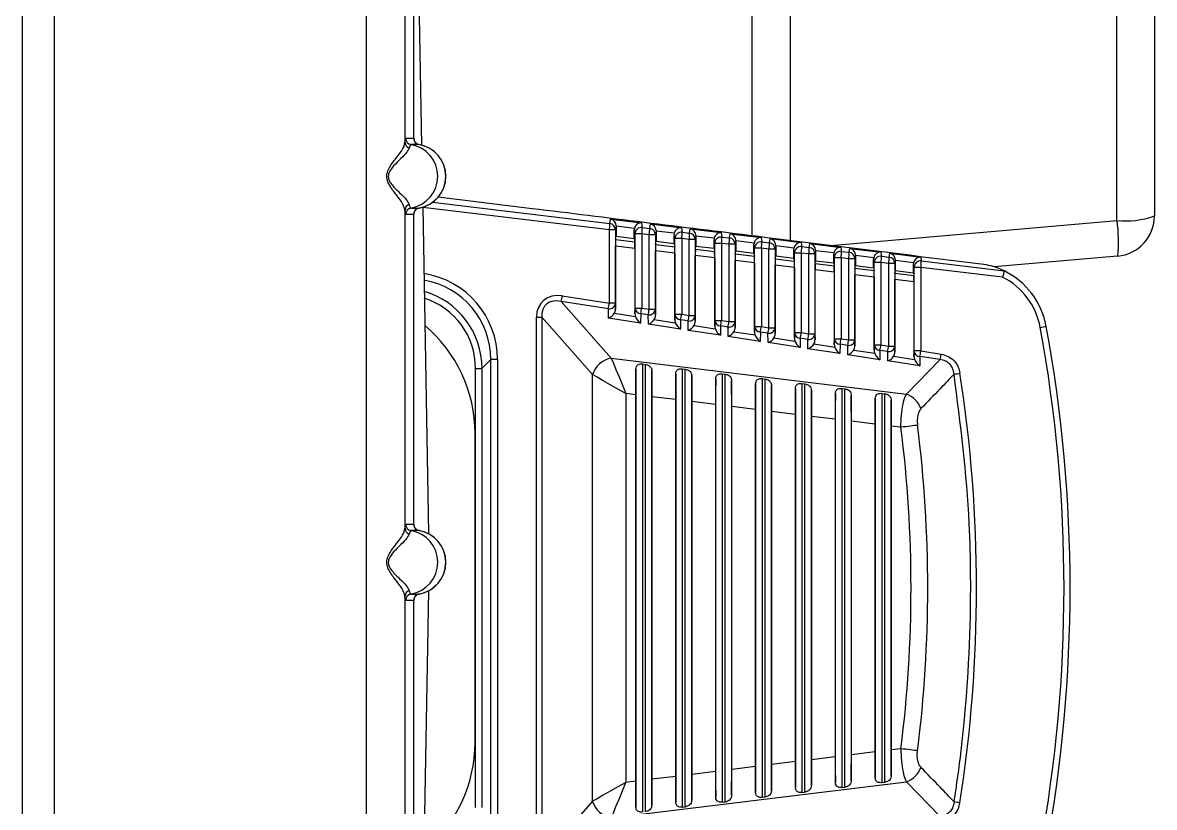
# Model space of a CAD drawing. Extents: x 7 to 135, y 1 to 99.
# Drawn here: x 60.653 to 62.412, y 44.949 to 46.169 of the extents above; entities that cross this region are included whole.
import ezdxf

# ---------------------------------------------------------------- set-up
doc = ezdxf.new("R2010")
doc.units = 0
doc.header["$MEASUREMENT"] = 0
doc.layers.add('OBJECT', color=7, linetype='CONTINUOUS')

msp = doc.modelspace()

# ---------------------------------------------------------------- linework, layer by layer
at = {"layer": 'OBJECT'}
for p, q in [((60.6532, 43.6594), (60.6532, 47.0004)), ((62.4124, 46.9568), (62.4124, 45.8682)), ((61.8462, 46.9498), (61.8462, 45.8301)), ((62.3542, 45.8611), (62.3542, 46.9498)), ((61.7874, 45.8374), (61.7874, 46.7699)), ((61.2659, 46.4011), (61.2733, 45.9784)), ((60.6532, 44.2796), (60.6532, 46.3802)), ((60.7022, 46.3802), (60.7022, 44.2796)), ((61.1876, 44.2796), (61.1876, 46.3802)), ((61.2475, 46.3802), (61.2475, 45.9824)), ((61.2613, 45.989), (61.2613, 46.3802)), ((61.2485, 45.9891), (61.261, 45.9891)), ((61.261, 45.9891), (61.2613, 45.989)), ((61.2693, 45.9792), (61.2568, 45.9792)), ((61.2696, 45.9792), (61.2693, 45.9792)), ((61.445, 45.8796), (61.2992, 45.8975)), ((61.2568, 45.8806), (61.2693, 45.8806)), ((61.2693, 45.8806), (61.2696, 45.8806)), ((61.275, 45.8819), (61.2838, 45.3745)), ((61.5652, 45.8465), (61.275, 45.8814)), ((61.2905, 45.8895), (61.5658, 45.8565)), ((61.2475, 45.8774), (61.2475, 45.3824)), ((61.2485, 45.8708), (61.2475, 45.8774)), ((61.261, 45.8708), (61.2485, 45.8708)), ((61.2613, 45.8708), (61.261, 45.8708)), ((61.2613, 45.389), (61.2613, 45.8708)), ((61.5658, 45.8565), (61.567, 45.8635)), ((61.567, 45.8635), (61.6151, 45.8576)), ((61.5652, 45.7327), (61.5652, 45.8465)), ((61.5746, 45.8465), (61.5652, 45.8465)), ((61.5757, 45.8531), (61.5746, 45.8465)), ((61.5746, 45.8465), (61.5746, 45.7327)), ((61.5757, 45.8524), (61.5757, 45.8367)), ((61.6041, 45.8489), (61.5757, 45.8524)), ((61.6051, 45.8405), (61.604, 45.8471)), ((61.604, 45.8333), (61.604, 45.8471)), ((61.6151, 45.8576), (61.6163, 45.8504)), ((61.6163, 45.8504), (61.6279, 45.849)), ((61.6279, 45.849), (61.629, 45.8559)), ((61.629, 45.8559), (61.6771, 45.85)), ((61.6377, 45.8455), (61.6367, 45.8391)), ((61.6377, 45.8447), (61.6377, 45.8291)), ((61.6661, 45.8413), (61.6377, 45.8447)), ((61.6771, 45.85), (61.6782, 45.843)), ((61.6899, 45.8416), (61.691, 45.8483)), ((61.691, 45.8483), (61.7391, 45.8424)), ((61.9096, 45.8222), (62.3542, 45.8611)), ((61.5748, 45.8315), (61.5757, 45.8367)), ((61.5748, 45.8315), (61.6048, 45.8279)), ((61.5757, 45.8367), (61.604, 45.8333)), ((61.604, 45.8333), (61.6048, 45.8279)), ((61.6156, 45.8405), (61.6051, 45.8405)), ((61.6051, 45.725), (61.6051, 45.8405)), ((61.6156, 45.8405), (61.6156, 45.725)), ((61.6272, 45.8391), (61.6156, 45.8405)), ((61.6272, 45.7232), (61.6272, 45.8391)), ((61.6367, 45.8391), (61.6272, 45.8391)), ((61.6367, 45.8391), (61.6367, 45.7232)), ((61.6369, 45.8241), (61.6377, 45.8291)), ((61.6377, 45.8291), (61.666, 45.8257)), ((61.667, 45.8331), (61.666, 45.8395)), ((61.666, 45.8257), (61.666, 45.8395)), ((61.667, 45.7155), (61.667, 45.8331)), ((61.6776, 45.8331), (61.667, 45.8331)), ((61.6776, 45.8331), (61.6776, 45.7155)), ((61.6892, 45.8317), (61.6776, 45.8331)), ((61.6782, 45.843), (61.6899, 45.8416)), ((61.6892, 45.7137), (61.6892, 45.8317)), ((61.6987, 45.8317), (61.6892, 45.8317)), ((61.6997, 45.8378), (61.6987, 45.8317)), ((61.6987, 45.8317), (61.6987, 45.7137)), ((61.6997, 45.8371), (61.6997, 45.8215)), ((61.7281, 45.8336), (61.6997, 45.8371)), ((61.729, 45.8256), (61.728, 45.8319)), ((61.728, 45.818), (61.728, 45.8319)), ((61.7391, 45.8424), (61.7402, 45.8355)), ((61.7402, 45.8355), (61.7519, 45.8341)), ((61.7519, 45.8341), (61.753, 45.8407)), ((61.753, 45.8407), (61.8011, 45.8347)), ((61.7617, 45.8302), (61.7607, 45.8242)), ((61.7617, 45.8295), (61.7617, 45.8139)), ((61.7901, 45.826), (61.7617, 45.8295)), ((61.8011, 45.8347), (61.8022, 45.8281)), ((61.8022, 45.8281), (61.814, 45.8267)), ((61.814, 45.8267), (61.815, 45.833)), ((61.815, 45.833), (61.8631, 45.8271)), ((61.8631, 45.8271), (61.8642, 45.8207)), ((61.5748, 45.7236), (61.5748, 45.8215)), ((61.6049, 45.8179), (61.5748, 45.8215)), ((61.6049, 45.8179), (61.6049, 45.7165)), ((61.6368, 45.7141), (61.6368, 45.8141)), ((61.6669, 45.8105), (61.6368, 45.8141)), ((61.6369, 45.8241), (61.6668, 45.8205)), ((61.666, 45.8257), (61.6668, 45.8205)), ((61.6669, 45.8105), (61.6669, 45.707)), ((61.6989, 45.8166), (61.6997, 45.8215)), ((61.6989, 45.8166), (61.7288, 45.813)), ((61.6997, 45.8215), (61.728, 45.818)), ((61.728, 45.818), (61.7288, 45.813)), ((61.729, 45.706), (61.729, 45.8256)), ((61.7395, 45.8256), (61.729, 45.8256)), ((61.7395, 45.8256), (61.7395, 45.706)), ((61.7512, 45.8242), (61.7395, 45.8256)), ((61.7512, 45.7042), (61.7512, 45.8242)), ((61.7607, 45.8242), (61.7512, 45.8242)), ((61.7607, 45.8242), (61.7607, 45.7042)), ((61.7609, 45.8092), (61.7617, 45.8139)), ((61.7617, 45.8139), (61.79, 45.8104)), ((61.791, 45.8182), (61.79, 45.8243)), ((61.79, 45.8104), (61.79, 45.8243)), ((61.79, 45.8104), (61.7908, 45.8056)), ((61.791, 45.6965), (61.791, 45.8182)), ((61.8015, 45.8182), (61.791, 45.8182)), ((61.8015, 45.8182), (61.8015, 45.6965)), ((61.8133, 45.8168), (61.8015, 45.8182)), ((61.8133, 45.6946), (61.8133, 45.8168)), ((61.8227, 45.8168), (61.8133, 45.8168)), ((61.8237, 45.8226), (61.8227, 45.8168)), ((61.8227, 45.8168), (61.8227, 45.6946)), ((61.8237, 45.8219), (61.8237, 45.8063)), ((61.8521, 45.8184), (61.8237, 45.8219)), ((61.8529, 45.8107), (61.852, 45.8167)), ((61.852, 45.8028), (61.852, 45.8167)), ((61.8529, 45.6869), (61.8529, 45.8107)), ((61.8635, 45.8107), (61.8529, 45.8107)), ((61.8635, 45.8107), (61.8635, 45.6869)), ((61.8753, 45.8093), (61.8635, 45.8107)), ((61.8642, 45.8207), (61.876, 45.8192)), ((61.876, 45.8192), (61.877, 45.8254)), ((61.877, 45.8254), (61.9251, 45.8195)), ((61.8857, 45.815), (61.8848, 45.8093)), ((61.8857, 45.8143), (61.8857, 45.7987)), ((61.9141, 45.8108), (61.8857, 45.8143)), ((61.9251, 45.8195), (61.9261, 45.8132)), ((61.9261, 45.8132), (61.938, 45.8118)), ((61.938, 45.8118), (61.939, 45.8178)), ((61.939, 45.8178), (61.9871, 45.8119)), ((61.9871, 45.8119), (61.9881, 45.8058)), ((62, 45.8044), (62.001, 45.8102)), ((62.001, 45.8102), (62.0491, 45.8043)), ((61.6988, 45.7046), (61.6988, 45.8066)), ((61.7289, 45.803), (61.6988, 45.8066)), ((61.7289, 45.803), (61.7289, 45.6975)), ((61.7609, 45.8092), (61.7908, 45.8056)), ((61.7609, 45.695), (61.7609, 45.7992)), ((61.7908, 45.7956), (61.7609, 45.7992)), ((61.7908, 45.7956), (61.7908, 45.688)), ((61.823, 45.8017), (61.8237, 45.8063)), ((61.823, 45.8017), (61.8527, 45.7982)), ((61.8237, 45.8063), (61.852, 45.8028)), ((61.852, 45.8028), (61.8527, 45.7982)), ((61.8753, 45.6851), (61.8753, 45.8093)), ((61.8848, 45.8093), (61.8753, 45.8093)), ((61.8848, 45.8093), (61.8848, 45.6851)), ((61.885, 45.7943), (61.8857, 45.7987)), ((61.885, 45.7943), (61.9147, 45.7907)), ((61.8857, 45.7987), (61.914, 45.7952)), ((61.9149, 45.8033), (61.914, 45.8091)), ((61.914, 45.7952), (61.914, 45.8091)), ((61.914, 45.7952), (61.9147, 45.7907)), ((61.9254, 45.8033), (61.9149, 45.8033)), ((61.9149, 45.6774), (61.9149, 45.8033)), ((61.9254, 45.8033), (61.9254, 45.6774)), ((61.9373, 45.8019), (61.9254, 45.8033)), ((61.9373, 45.6756), (61.9373, 45.8019)), ((61.9468, 45.8019), (61.9373, 45.8019)), ((61.9477, 45.8074), (61.9468, 45.8019)), ((61.9468, 45.8019), (61.9468, 45.6756)), ((61.9477, 45.8067), (61.9477, 45.7911)), ((61.9761, 45.8032), (61.9477, 45.8067)), ((61.9769, 45.7959), (61.976, 45.8015)), ((61.976, 45.7876), (61.976, 45.8015)), ((61.9769, 45.6679), (61.9769, 45.7959)), ((61.9874, 45.7959), (61.9769, 45.7959)), ((61.9874, 45.7959), (61.9874, 45.6679)), ((61.9994, 45.7944), (61.9874, 45.7959)), ((61.9881, 45.8058), (62, 45.8044)), ((61.9994, 45.6661), (61.9994, 45.7944)), ((62.0088, 45.7944), (61.9994, 45.7944)), ((62.0097, 45.7998), (62.0088, 45.7944)), ((62.0088, 45.7944), (62.0088, 45.6661)), ((62.0097, 45.7991), (62.0097, 45.7834)), ((62.0381, 45.7956), (62.0097, 45.7991)), ((62.0389, 45.7884), (62.038, 45.7939)), ((62.038, 45.78), (62.038, 45.7939)), ((62.0491, 45.8043), (62.0501, 45.7984)), ((62.0501, 45.7984), (62.1788, 45.7829)), ((62.3553, 45.8059), (62.1633, 45.7891)), ((61.8229, 45.6855), (61.8229, 45.7918)), ((61.8528, 45.7882), (61.8229, 45.7918)), ((61.8528, 45.7882), (61.8528, 45.6785)), ((61.8849, 45.676), (61.8849, 45.7843)), ((61.9148, 45.7807), (61.8849, 45.7843)), ((61.9148, 45.7807), (61.9148, 45.669)), ((61.9469, 45.6665), (61.9469, 45.7769)), ((61.9768, 45.7733), (61.9469, 45.7769)), ((61.947, 45.7869), (61.9477, 45.7911)), ((61.947, 45.7869), (61.9767, 45.7833)), ((61.9477, 45.7911), (61.976, 45.7876)), ((61.976, 45.7876), (61.9767, 45.7833)), ((62.009, 45.7794), (62.0097, 45.7834)), ((62.009, 45.7794), (62.0386, 45.7759)), ((62.0097, 45.7834), (62.038, 45.78)), ((62.038, 45.78), (62.0386, 45.7759)), ((62.0494, 45.7884), (62.0389, 45.7884)), ((62.0389, 45.6584), (62.0389, 45.7884)), ((62.0494, 45.7884), (62.0494, 45.6584)), ((62.1764, 45.7732), (62.0494, 45.7884)), ((62.1788, 45.7829), (62.1787, 45.7829)), ((61.9768, 45.7733), (61.9768, 45.6595)), ((62.009, 45.657), (62.009, 45.7694)), ((62.0387, 45.7659), (62.009, 45.7694)), ((62.0387, 45.7659), (62.0387, 45.6499)), ((61.4919, 45.744), (61.5652, 45.7327)), ((61.5636, 45.7241), (61.4904, 45.7354)), ((61.4904, 45.7354), (61.5682, 45.6474)), ((61.5638, 45.7095), (61.5636, 45.7241)), ((61.5746, 45.7327), (61.5652, 45.7327)), ((61.5746, 45.7327), (61.5748, 45.7236)), ((61.6049, 45.7165), (61.6051, 45.725)), ((61.6051, 45.725), (61.6156, 45.725)), ((61.6156, 45.725), (61.6272, 45.7232)), ((61.6272, 45.7232), (61.6367, 45.7232)), ((61.6367, 45.7232), (61.6368, 45.7141)), ((61.4519, 44.869), (61.4519, 45.711)), ((61.4519, 45.711), (61.46, 45.711)), ((61.46, 45.711), (61.46, 44.869)), ((61.539, 45.6216), (61.46, 45.711)), ((61.6138, 45.7019), (61.5638, 45.7095)), ((61.5729, 45.717), (61.6057, 45.7119)), ((61.614, 45.7164), (61.6138, 45.7019)), ((61.6256, 45.7146), (61.614, 45.7164)), ((61.6258, 45.7), (61.6256, 45.7146)), ((61.6349, 45.7075), (61.6677, 45.7024)), ((61.6669, 45.707), (61.667, 45.7155)), ((61.667, 45.7155), (61.6776, 45.7155)), ((61.676, 45.7069), (61.6758, 45.6924)), ((61.6876, 45.7051), (61.676, 45.7069)), ((61.6776, 45.7155), (61.6892, 45.7137)), ((61.6879, 45.6905), (61.6876, 45.7051)), ((61.6892, 45.7137), (61.6987, 45.7137)), ((61.6987, 45.7137), (61.6988, 45.7046)), ((61.7289, 45.6975), (61.729, 45.706)), ((61.729, 45.706), (61.7395, 45.706)), ((61.7395, 45.706), (61.7512, 45.7042)), ((61.7512, 45.7042), (61.7607, 45.7042)), ((61.7607, 45.7042), (61.7609, 45.695)), ((61.6758, 45.6924), (61.6258, 45.7)), ((61.7377, 45.6828), (61.6879, 45.6905)), ((61.697, 45.6979), (61.7297, 45.6929)), ((61.7379, 45.6974), (61.7377, 45.6828)), ((61.7497, 45.6956), (61.7379, 45.6974)), ((61.7499, 45.681), (61.7497, 45.6956)), ((61.759, 45.6884), (61.7917, 45.6834)), ((61.7908, 45.688), (61.791, 45.6965)), ((61.791, 45.6965), (61.8015, 45.6965)), ((61.7999, 45.6879), (61.7997, 45.6733)), ((61.8117, 45.686), (61.7999, 45.6879)), ((61.8015, 45.6965), (61.8133, 45.6946)), ((61.8133, 45.6946), (61.8227, 45.6946)), ((61.8227, 45.6946), (61.8229, 45.6855)), ((61.8528, 45.6785), (61.8529, 45.6869)), ((61.8529, 45.6869), (61.8635, 45.6869)), ((61.8635, 45.6869), (61.8753, 45.6851)), ((61.7997, 45.6733), (61.7499, 45.681)), ((61.8119, 45.6715), (61.8117, 45.686)), ((61.8617, 45.6638), (61.8119, 45.6715)), ((61.821, 45.6789), (61.8536, 45.6739)), ((61.8619, 45.6783), (61.8617, 45.6638)), ((61.8737, 45.6765), (61.8619, 45.6783)), ((61.8739, 45.6619), (61.8737, 45.6765)), ((61.8753, 45.6851), (61.8848, 45.6851)), ((61.8831, 45.6694), (61.9156, 45.6644)), ((61.8848, 45.6851), (61.8849, 45.676)), ((61.9148, 45.669), (61.9149, 45.6774)), ((61.9149, 45.6774), (61.9254, 45.6774)), ((61.9239, 45.6688), (61.9236, 45.6543)), ((61.9357, 45.667), (61.9239, 45.6688)), ((61.9254, 45.6774), (61.9373, 45.6756)), ((61.9373, 45.6756), (61.9468, 45.6756)), ((61.9468, 45.6756), (61.9469, 45.6665)), ((61.9236, 45.6543), (61.8739, 45.6619)), ((61.936, 45.6524), (61.9357, 45.667)), ((61.9856, 45.6448), (61.936, 45.6524)), ((61.9451, 45.6598), (61.9776, 45.6549)), ((61.9768, 45.6595), (61.9769, 45.6679)), ((61.9769, 45.6679), (61.9874, 45.6679)), ((61.9858, 45.6593), (61.9856, 45.6448)), ((61.9978, 45.6575), (61.9858, 45.6593)), ((61.9874, 45.6679), (61.9994, 45.6661)), ((61.998, 45.6429), (61.9978, 45.6575)), ((61.9994, 45.6661), (62.0088, 45.6661)), ((62.0088, 45.6661), (62.009, 45.657)), ((62.0387, 45.6499), (62.0389, 45.6584)), ((62.0494, 45.6584), (62.0389, 45.6584)), ((62.0494, 45.6584), (62.081, 45.6535)), ((61.3809, 45.645), (61.3672, 45.6313)), ((61.3914, 45.645), (61.3809, 45.645)), ((61.3809, 44.935), (61.3809, 45.645)), ((61.3914, 45.645), (61.3914, 44.935)), ((61.5682, 45.6474), (62.0269, 45.5911)), ((61.6165, 45.6382), (61.6212, 45.6376)), ((61.6165, 45.6382), (61.6165, 44.9418)), ((61.6212, 44.9424), (61.6212, 45.6376)), ((62.0476, 45.6353), (61.998, 45.6429)), ((62.0071, 45.6503), (62.0395, 45.6453)), ((62.0269, 45.5911), (62.0794, 45.645)), ((62.0478, 45.6498), (62.0476, 45.6353)), ((62.0794, 45.645), (62.0478, 45.6498)), ((61.3572, 45.6313), (61.3672, 45.6313)), ((61.3572, 44.9487), (61.3572, 45.6313)), ((61.3672, 45.6313), (61.3672, 44.9487)), ((61.539, 44.9584), (61.539, 45.6216)), ((61.6065, 44.9496), (61.6065, 45.6304)), ((61.6312, 45.6274), (61.6312, 44.9526)), ((61.6685, 44.9572), (61.6685, 45.6228)), ((61.6785, 45.6306), (61.6832, 45.63)), ((61.6785, 45.6306), (61.6785, 44.9494)), ((61.6832, 44.95), (61.6832, 45.63)), ((61.6932, 45.6198), (61.6932, 44.9602)), ((61.7405, 45.623), (61.7452, 45.6224)), ((61.7405, 45.623), (61.7405, 44.957)), ((61.7452, 44.9576), (61.7452, 45.6224)), ((61.7305, 44.9648), (61.7305, 45.6152)), ((61.7552, 45.6122), (61.7552, 44.9678)), ((61.7925, 44.9724), (61.7925, 45.6076)), ((61.8025, 45.6154), (61.8072, 45.6148)), ((61.8025, 45.6154), (61.8025, 44.9646)), ((61.8072, 44.9652), (61.8072, 45.6148)), ((61.8172, 45.6046), (61.8172, 44.9754)), ((61.8545, 44.98), (61.8545, 45.6)), ((61.8645, 45.6078), (61.8692, 45.6072)), ((61.8645, 45.6078), (61.8645, 44.9722)), ((61.8692, 44.9728), (61.8692, 45.6072)), ((61.9265, 45.6002), (61.9312, 45.5996)), ((61.9265, 45.6002), (61.9265, 44.9798)), ((61.9312, 44.9804), (61.9312, 45.5996)), ((61.6064, 45.5904), (61.591, 45.5923)), ((61.591, 45.5923), (61.591, 44.9877)), ((61.6064, 45.5904), (61.6064, 44.9896)), ((61.6684, 45.5828), (61.6314, 45.5873)), ((61.6314, 44.9927), (61.6314, 45.5873)), ((61.6684, 45.5828), (61.6684, 44.9972)), ((61.8792, 45.5969), (61.8792, 44.983)), ((61.9165, 44.9876), (61.9165, 45.5924)), ((61.9412, 45.5893), (61.9412, 44.9907)), ((61.9785, 44.9952), (61.9785, 45.5848)), ((61.9885, 45.5925), (61.9932, 45.592)), ((61.9885, 45.5925), (61.9885, 44.9874)), ((61.9932, 44.988), (61.9932, 45.592)), ((62.0032, 45.5817), (62.0032, 44.9983)), ((61.7304, 45.5751), (61.6934, 45.5797)), ((61.6934, 45.0003), (61.6934, 45.5797)), ((61.7304, 45.5751), (61.7304, 45.0049)), ((61.7924, 45.5675), (61.7554, 45.5721)), ((61.7554, 45.0079), (61.7554, 45.5721)), ((61.7924, 45.5675), (61.7924, 45.0125)), ((61.8544, 45.5599), (61.8174, 45.5645)), ((61.8174, 45.0155), (61.8174, 45.5645)), ((61.8544, 45.5599), (61.8544, 45.0201)), ((61.9164, 45.5523), (61.8794, 45.5568)), ((61.8794, 45.0231), (61.8794, 45.5568)), ((61.9164, 45.5523), (61.9164, 45.0277)), ((61.9784, 45.5447), (61.9414, 45.5492)), ((61.9414, 45.0308), (61.9414, 45.5492)), ((61.3564, 45.05), (61.3564, 45.53)), ((61.9784, 45.5447), (61.9784, 45.0353)), ((62.0184, 45.5398), (62.0034, 45.5416)), ((62.0034, 45.0384), (62.0034, 45.5416)), ((61.2485, 45.3891), (61.261, 45.3891)), ((61.261, 45.3891), (61.2613, 45.389)), ((61.2693, 45.3792), (61.2568, 45.3792)), ((61.2696, 45.3792), (61.2693, 45.3792)), ((61.2757, 44.7777), (61.2845, 45.2857)), ((61.2475, 45.2774), (61.2475, 44.7824)), ((61.2485, 45.2708), (61.2475, 45.2774)), ((61.261, 45.2708), (61.2485, 45.2708)), ((61.2568, 45.2806), (61.2693, 45.2806)), ((61.2613, 45.2708), (61.261, 45.2708)), ((61.2613, 44.789), (61.2613, 45.2708)), ((61.2693, 45.2806), (61.2696, 45.2806)), ((62.0184, 45.0402), (62.0034, 45.0384)), ((61.8544, 45.0201), (61.8174, 45.0155)), ((61.9164, 45.0277), (61.8794, 45.0231)), ((61.9784, 45.0353), (61.9414, 45.0308)), ((61.7304, 45.0049), (61.6934, 45.0003)), ((61.7924, 45.0125), (61.7554, 45.0079)), ((61.5682, 44.9326), (62.0269, 44.9889)), ((61.6064, 44.9896), (61.591, 44.9877)), ((61.6684, 44.9972), (61.6314, 44.9927)), ((61.9885, 44.9874), (61.9932, 44.988)), ((62.0269, 44.9889), (62.0794, 44.935)), ((61.8025, 44.9646), (61.8072, 44.9652)), ((61.8645, 44.9722), (61.8692, 44.9728)), ((61.9265, 44.9798), (61.9312, 44.9804)), ((61.539, 44.9584), (61.46, 44.869)), ((61.6785, 44.9494), (61.6832, 44.95)), ((61.7405, 44.957), (61.7452, 44.9576))]:
    msp.add_line(p, q, dxfattribs=at)
at = {"layer": 'OBJECT', "flags": 128}
for points in [[(61.5682, 45.6474), (61.5714, 45.6396), (61.5755, 45.6297), (61.5803, 45.6182), (61.5855, 45.6055), (61.591, 45.5923)], [(61.591, 45.5923), (61.5785, 45.5993), (61.5666, 45.606), (61.5557, 45.6122), (61.5464, 45.6175), (61.539, 45.6216)], [(62.0442, 45.543), (62.042, 45.5427), (62.0394, 45.5424), (62.0365, 45.5421), (62.0333, 45.5416), (62.0298, 45.5412), (62.0261, 45.5407), (62.0223, 45.5403), (62.0184, 45.5398)], [(62.0442, 45.037), (62.042, 45.0373), (62.0394, 45.0376), (62.0365, 45.0379), (62.0333, 45.0383), (62.0298, 45.0388), (62.0261, 45.0393), (62.0223, 45.0397), (62.0184, 45.0402)], [(61.591, 44.9877), (61.5785, 44.9807), (61.5666, 44.974), (61.5557, 44.9678), (61.5464, 44.9625), (61.539, 44.9584)], [(61.5682, 44.9326), (61.5714, 44.9404), (61.5755, 44.9503), (61.5803, 44.9618), (61.5855, 44.9745), (61.591, 44.9877)]]:
    msp.add_lwpolyline(points, dxfattribs=at)
at = {"layer": 'OBJECT'}
for centre, radius, start, end in [((61.2585, 45.9891), 0.01, 179.9948, 260.4052), ((61.271, 45.9891), 0.01, 179.9954, 260.4006), ((61.2571, 45.9826), 0.00955, 181.2557, 249.7855), ((61.2485, 45.9299), 0.05, 279.6019, 80.3981), ((61.261, 45.9299), 0.05, 279.6011, 80.3989), ((61.2611, 45.9299), 0.05, 279.7317, 80.2565), ((61.2571, 45.8772), 0.00955, 110.2155, 178.7433), ((61.2585, 45.8708), 0.01, 99.5961, 180.0048), ((61.271, 45.8708), 0.01, 99.6007, 180.0042), ((62.3679, 45.9918), 0.1313, 264.0378, 289.8055), ((62.3499, 45.8682), 0.0625, 275, 0), ((61.5122, 45.8552), 0.0537, 350.7111, 1.3257), ((61.5646, 45.8465), 0.01, 0.0605, 83.0236), ((61.6151, 45.8405), 0.01, 83.0135, 179.9177), ((61.5626, 45.8492), 0.0537, 350.7111, 1.3257), ((61.5742, 45.8478), 0.0537, 350.7129, 1.3307), ((61.6267, 45.8391), 0.01, 0.0622, 83.0257), ((62.1342, 45.8292), 0.2224, 353.9958, 8.2604), ((61.677, 45.833), 0.01, 83.0104, 179.9238), ((61.6246, 45.8417), 0.0537, 350.7126, 1.3309), ((61.6362, 45.8403), 0.0537, 350.7125, 1.3309), ((61.6887, 45.8316), 0.01, 0.0631, 83.0257), ((61.739, 45.8256), 0.01, 83.0094, 179.9218), ((61.6864, 45.8343), 0.0538, 350.7201, 1.3166), ((61.6982, 45.8329), 0.0537, 350.7111, 1.3257), ((61.7507, 45.8242), 0.01, 0.0581, 83.026), ((61.801, 45.8182), 0.01, 83.0119, 179.9185), ((61.7485, 45.8269), 0.0537, 350.711, 1.3256), ((61.7603, 45.8254), 0.0537, 350.7111, 1.3257), ((61.8127, 45.8168), 0.01, 0.0605, 83.0236), ((61.8629, 45.8107), 0.01, 83.0088, 179.9246), ((61.8105, 45.8194), 0.0537, 350.7125, 1.3309), ((61.8223, 45.818), 0.0537, 350.7129, 1.3307), ((61.8748, 45.8093), 0.01, 0.0622, 83.0257), ((61.9249, 45.8033), 0.01, 83.0088, 179.9216), ((61.8724, 45.812), 0.0537, 350.711, 1.3256), ((61.8843, 45.8106), 0.0537, 350.7125, 1.3309), ((61.9368, 45.8019), 0.01, 0.0631, 83.0257), ((61.9869, 45.7959), 0.01, 83.0088, 179.9246), ((61.9344, 45.8045), 0.0537, 350.711, 1.3256), ((61.9464, 45.8031), 0.0537, 350.711, 1.3256), ((61.9988, 45.7944), 0.01, 0.0649, 83.0238), ((62.0489, 45.7884), 0.01, 83.0104, 179.9229), ((61.9964, 45.7971), 0.0537, 350.7125, 1.3309), ((62.1263, 45.675), 0.12, 64.0782, 77.8929), ((62.1263, 45.675), 0.12, 10.4137, 64.0782), ((62.1268, 45.675), 0.11, 10.4137, 63.2137), ((61.3795, 45.7602), 0.1137, 347.3667, 351.7739), ((61.4529, 45.749), 0.1134, 347.3586, 351.7744), ((61.5651, 45.7336), 0.0096, 261.0474, 354.6857), ((61.6143, 45.7257), 0.00928, 184.1972, 268.0792), ((61.5036, 45.7412), 0.1131, 347.353, 351.78), ((61.5149, 45.7394), 0.1134, 347.3579, 351.7747), ((61.6271, 45.7241), 0.0096, 261.0457, 354.6865), ((61.6763, 45.7162), 0.00928, 184.1892, 268.0871), ((61.565, 45.7318), 0.1137, 347.3641, 351.7689), ((61.5763, 45.73), 0.1141, 347.3721, 351.7605), ((61.6891, 45.7146), 0.0096, 261.0457, 354.6865), ((61.7383, 45.7066), 0.00928, 184.1949, 268.0814), ((61.6273, 45.7222), 0.1134, 347.3583, 351.7747), ((61.6393, 45.7203), 0.1131, 347.353, 351.78), ((61.7512, 45.7051), 0.0096, 261.0439, 354.6892), ((61.1364, 45.53), 0.22, 0, 49.8595), ((61.8002, 45.6971), 0.00928, 184.1972, 268.0792), ((61.6895, 45.7126), 0.1131, 347.353, 351.78), ((61.701, 45.7109), 0.1134, 347.3583, 351.7747), ((61.8132, 45.6955), 0.0096, 261.0462, 354.687), ((61.8622, 45.6876), 0.00928, 184.1911, 268.0852), ((61.7509, 45.7032), 0.1137, 347.3641, 351.7689), ((62.1932, 45.935), 0.2437, 279.8755, 282.1051), ((60.0319, 45.29), 2.24, 349.5863, 10.4137), ((60.0314, 45.29), 2.25, 349.5863, 10.4137), ((61.763, 45.7013), 0.1134, 347.3583, 351.7747), ((61.8752, 45.686), 0.0096, 261.0462, 354.687), ((61.9242, 45.6781), 0.00928, 184.1939, 268.0824), ((61.8132, 45.6937), 0.1134, 347.3583, 351.7747), ((61.8244, 45.692), 0.1141, 347.3722, 351.7608), ((61.9372, 45.6765), 0.0096, 261.0462, 354.687), ((61.9861, 45.6686), 0.00928, 184.1882, 268.0881), ((61.8749, 45.6842), 0.1137, 347.367, 351.7736), ((61.8874, 45.6823), 0.1131, 347.353, 351.78), ((61.9993, 45.667), 0.0096, 261.0481, 354.6821), ((62.0481, 45.6591), 0.00928, 184.1939, 268.0824), ((61.9371, 45.6746), 0.1134, 347.358, 351.775), ((61.969, 45.6697), 0.1131, 347.3527, 351.7801), ((61.5748, 45.6106), 0.0374, 100.1825, 162.8174), ((61.9939, 46.3618), 0.7471, 278.2521, 278.9562), ((62.0155, 45.5569), 0.036, 19.3274, 71.5394), ((60.0314, 45.29), 2.0027, 352.8353, 7.1647), ((60.0314, 45.29), 2.0287, 352.8353, 7.1647), ((61.2585, 45.3891), 0.01, 179.9954, 260.4037), ((61.271, 45.3891), 0.01, 179.996, 260.3991), ((61.2571, 45.3826), 0.00955, 181.2559, 249.7853), ((61.2485, 45.3299), 0.05, 279.6019, 80.3981), ((61.261, 45.3299), 0.05, 279.6011, 80.3989), ((61.2611, 45.3299), 0.05, 279.7317, 80.2565), ((61.2571, 45.2772), 0.00955, 110.215, 178.7438), ((61.2585, 45.2708), 0.01, 99.5954, 180.0055), ((61.271, 45.2708), 0.01, 99.6, 180.0049), ((61.1364, 45.05), 0.22, 309.8996, 0), ((62.0155, 45.0231), 0.036, 288.4607, 340.6725), ((61.5748, 44.9694), 0.0374, 197.1828, 259.8172), ((61.9941, 44.2195), 0.7457, 81.0431, 81.7486)]:
    msp.add_arc(centre, radius, start, end, dxfattribs=at)
for centre, major_axis, ratio, start_param, end_param in [((61.5658, 45.8536), (-0.00613, 0.00821), 0.948914, 4.045717, 5.494053), ((61.5758, 45.8524), (0, 0.0101), 0.008662, 1.499632, 1.569733), ((61.614, 45.8471), (-0.0016, 0.00989), 0.998514, 1.236067, 1.409966), ((61.6139, 45.8477), (0.00707, 0.00734), 0.946913, 0.670393, 2.18883), ((61.6278, 45.846), (-0.00613, 0.00821), 0.948914, 4.045717, 5.494053), ((61.6378, 45.8447), (0, 0.0101), 0.008662, 1.499632, 1.569733), ((61.6759, 45.8401), (0.00707, 0.00734), 0.946913, 0.670393, 2.18883), ((61.6898, 45.8384), (-0.00613, 0.00821), 0.948914, 4.045717, 5.494053), ((61.5749, 45.8215), (0, 0.0101), 0.00868, 0.05139, 1.563472), ((61.6048, 45.8179), (0, 0.0101), 0.008673, 4.717631, 6.229713), ((61.676, 45.8395), (-0.0016, 0.00989), 0.998514, 1.236067, 1.409966), ((61.6998, 45.8371), (0, 0.0101), 0.008662, 1.499632, 1.569733), ((61.738, 45.8319), (-0.0016, 0.00989), 0.998514, 1.236067, 1.409966), ((61.7379, 45.8324), (0.00707, 0.00734), 0.946913, 0.670393, 2.18883), ((61.7518, 45.8307), (-0.00613, 0.00821), 0.948914, 4.045717, 5.494053), ((61.7618, 45.8295), (0, 0.0101), 0.008662, 1.499632, 1.569733), ((61.7999, 45.8248), (0.00707, 0.00734), 0.946913, 0.670393, 2.18883), ((61.8138, 45.8231), (-0.00613, 0.00821), 0.948914, 4.045717, 5.494053), ((61.8619, 45.8172), (0.00707, 0.00734), 0.946913, 0.670393, 2.18883), ((61.6369, 45.814), (0, 0.0101), 0.00868, 0.05139, 1.563472), ((61.6668, 45.8104), (0, 0.0101), 0.008673, 4.717631, 6.229713), ((61.6989, 45.8066), (0, 0.0101), 0.00868, 0.05139, 1.563472), ((61.7288, 45.803), (0, 0.0101), 0.008673, 4.717631, 6.229713), ((61.8, 45.8243), (-0.0016, 0.00989), 0.998514, 1.236067, 1.409966), ((61.8238, 45.8219), (0, 0.0101), 0.008662, 1.499632, 1.569733), ((61.862, 45.8167), (-0.0016, 0.00989), 0.998514, 1.236067, 1.409966), ((61.8758, 45.8155), (-0.00613, 0.00821), 0.948914, 4.045717, 5.494053), ((61.8858, 45.8143), (0, 0.0101), 0.008662, 1.499632, 1.569733), ((61.924, 45.8091), (-0.0016, 0.00989), 0.998514, 1.236067, 1.409966), ((61.9239, 45.8096), (0.00707, 0.00734), 0.946913, 0.670393, 2.18883), ((61.9378, 45.8079), (-0.00613, 0.00821), 0.948914, 4.045717, 5.494053), ((61.9859, 45.802), (0.00707, 0.00734), 0.946913, 0.670393, 2.18883), ((61.9998, 45.8003), (-0.00613, 0.00821), 0.948914, 4.045717, 5.494053), ((61.7609, 45.7991), (0, 0.0101), 0.00868, 0.05139, 1.563472), ((61.7908, 45.7955), (0, 0.0101), 0.008673, 4.717631, 6.229713), ((61.823, 45.7917), (0, 0.0101), 0.00868, 0.05139, 1.563472), ((61.8527, 45.7881), (0, 0.0101), 0.008673, 4.717631, 6.229713), ((61.885, 45.7842), (0, 0.0101), 0.00868, 0.05139, 1.563472), ((61.9478, 45.8067), (0, 0.0101), 0.008662, 1.499632, 1.569733), ((61.986, 45.8015), (-0.0016, 0.00989), 0.998514, 1.236067, 1.409966), ((62.0098, 45.7991), (0, 0.0101), 0.008662, 1.499632, 1.569733), ((62.048, 45.7938), (-0.0016, 0.00989), 0.998514, 1.236067, 1.409966), ((62.0479, 45.7944), (0.00707, 0.00734), 0.946913, 0.670393, 2.18883), ((61.2565, 45.6446), (0.0387, 0.1299), 0.994537, 5.003442, 6.423141), ((61.9147, 45.7807), (0, 0.0101), 0.008673, 4.717631, 6.229713), ((61.947, 45.7768), (0, 0.0101), 0.00868, 0.05139, 1.563472), ((61.9767, 45.7732), (0, 0.0101), 0.008673, 4.717631, 6.229713), ((62.0091, 45.7694), (0, 0.0101), 0.00868, 0.05139, 1.563472), ((62.0386, 45.7658), (0, 0.0101), 0.008673, 4.717631, 6.229713), ((61.2559, 45.6446), (0.0407, 0.1188), 0.993756, 5.043826, 6.446255), ((61.2418, 45.6304), (0.089, 0.089), 0.993631, 5.501585, 6.784689), ((61.2418, 45.6304), (0.0819, 0.0819), 0.992433, 5.501585, 6.758055), ((61.4995, 45.6963), (-0.0379, 0.0395), 0.729911, 5.521785, 6.933311), ((61.499, 45.6963), (-0.0324, 0.0343), 0.634863, 5.526939, 6.938465), ((61.5648, 45.724), (-0.0012, 0.0115), 0.861198, 3.973965, 4.591698), ((61.5648, 45.7181), (0.00883, 0.00769), 0.591833, 4.129844, 5.184255), ((61.6149, 45.7163), (-0.0009, 0.0115), 0.862782, 1.483987, 1.890248), ((61.6148, 45.7105), (-0.00828, 0.00979), 0.557988, 0.993218, 2.04763), ((61.6269, 45.7086), (0.00883, 0.00769), 0.591833, 4.129844, 5.184255), ((61.6268, 45.7144), (-0.0012, 0.0115), 0.861198, 3.973965, 4.591698), ((61.6769, 45.7068), (-0.0009, 0.0115), 0.862782, 1.483987, 1.890248), ((61.6888, 45.7049), (-0.0012, 0.0115), 0.861198, 3.973965, 4.591698), ((61.6768, 45.7009), (-0.00828, 0.00979), 0.557988, 0.993218, 2.04763), ((61.6889, 45.6991), (0.00883, 0.00769), 0.591833, 4.129844, 5.184255), ((61.7389, 45.6972), (-0.0009, 0.0115), 0.862782, 1.483987, 1.890248), ((61.7388, 45.6914), (-0.00828, 0.00979), 0.557988, 0.993218, 2.04763), ((61.7509, 45.6896), (0.00883, 0.00769), 0.591833, 4.129844, 5.184255), ((61.7508, 45.6954), (-0.0012, 0.0115), 0.861198, 3.973965, 4.591698), ((61.8008, 45.6877), (-0.0009, 0.0115), 0.862782, 1.483987, 1.890248), ((61.8008, 45.6819), (-0.00828, 0.00979), 0.557988, 0.993218, 2.04763), ((61.813, 45.68), (0.00883, 0.00769), 0.591833, 4.129844, 5.184255), ((61.8129, 45.6859), (-0.0012, 0.0115), 0.861198, 3.973965, 4.591698), ((61.8628, 45.6782), (-0.0009, 0.0115), 0.862782, 1.483987, 1.890248), ((61.8627, 45.6724), (-0.00828, 0.00979), 0.557988, 0.993218, 2.04763), ((61.875, 45.6705), (0.00883, 0.00769), 0.591833, 4.129844, 5.184255), ((61.8749, 45.6764), (-0.0012, 0.0115), 0.861198, 3.973965, 4.591698), ((61.9248, 45.6687), (-0.0009, 0.0115), 0.862782, 1.483987, 1.890248), ((61.9247, 45.6629), (-0.00828, 0.00979), 0.557988, 0.993218, 2.04763), ((61.937, 45.661), (0.00883, 0.00769), 0.591833, 4.129844, 5.184255), ((61.9369, 45.6668), (-0.0012, 0.0115), 0.861198, 3.973965, 4.591698), ((61.9868, 45.6592), (-0.0009, 0.0115), 0.862782, 1.483987, 1.890248), ((61.9867, 45.6534), (-0.00828, 0.00979), 0.557988, 0.993218, 2.04763), ((61.999, 45.6573), (-0.0012, 0.0115), 0.861198, 3.973965, 4.591698), ((61.999, 45.6515), (0.00883, 0.00769), 0.591833, 4.129844, 5.184255), ((62.0487, 45.6497), (-0.0009, 0.0115), 0.862782, 1.483987, 1.890248), ((62.0486, 45.6439), (-0.00828, 0.00979), 0.557988, 0.993218, 2.04763), ((61.6069, 45.5903), (0, 0.0605), 0.008662, 0.844802, 1.569733), ((61.6308, 45.5874), (0, 0.0605), 0.008662, 4.711325, 5.436256), ((61.6689, 45.5827), (0, 0.0605), 0.008662, 0.844802, 1.569733), ((61.6928, 45.5798), (0, 0.0605), 0.008662, 4.711325, 5.436256), ((59.9657, 45.29), (2.1703, 0), 0.999535, 6.128671, 6.4377), ((61.7309, 45.5751), (0, 0.0605), 0.008662, 0.844802, 1.569733), ((61.7548, 45.5721), (0, 0.0605), 0.008662, 4.711325, 5.436256), ((61.7929, 45.5675), (0, 0.0605), 0.008662, 0.844802, 1.569733), ((61.8168, 45.5645), (0, 0.0605), 0.008662, 4.711325, 5.436256), ((61.8549, 45.5599), (0, 0.0605), 0.008662, 0.844802, 1.569733), ((61.8788, 45.5569), (0, 0.0605), 0.008662, 4.711325, 5.436256), ((61.9169, 45.5522), (0, 0.0605), 0.008662, 0.844802, 1.569733), ((61.9408, 45.5493), (0, 0.0605), 0.008662, 4.711325, 5.436256), ((61.9789, 45.5446), (0, 0.0605), 0.008662, 0.844802, 1.569733), ((62.0028, 45.5417), (0, 0.0605), 0.008662, 4.711325, 5.436256), ((62.0028, 45.0383), (0, 0.0605), 0.008662, 3.988522, 4.713453), ((61.8549, 45.0201), (0, 0.0605), 0.008662, 1.57186, 2.29679), ((61.8788, 45.0231), (0, 0.0605), 0.008662, 3.988522, 4.713453), ((61.9169, 45.0278), (0, 0.0605), 0.008662, 1.57186, 2.29679), ((61.9408, 45.0307), (0, 0.0605), 0.008662, 3.988522, 4.713453), ((61.9789, 45.0354), (0, 0.0605), 0.008662, 1.57186, 2.29679), ((61.6928, 45.0002), (0, 0.0605), 0.008662, 3.988522, 4.713453), ((61.7309, 45.0049), (0, 0.0605), 0.008662, 1.57186, 2.29679), ((61.7548, 45.0079), (0, 0.0605), 0.008662, 3.988522, 4.713453), ((61.7929, 45.0125), (0, 0.0605), 0.008662, 1.57186, 2.29679), ((61.8168, 45.0155), (0, 0.0605), 0.008662, 3.988522, 4.713453), ((61.6069, 44.9897), (0, 0.0605), 0.008662, 1.57186, 2.29679), ((61.6308, 44.9926), (0, 0.0605), 0.008662, 3.988522, 4.713453), ((61.6689, 44.9973), (0, 0.0605), 0.008662, 1.57186, 2.29679)]:
    msp.add_ellipse(centre, major_axis=major_axis, ratio=ratio, start_param=start_param, end_param=end_param, dxfattribs=at)
for points, knots in [([(61.2475, 45.9824), (61.2478, 45.9851), (61.2481, 45.9891), (61.2484, 45.9891), (61.2485, 45.9891)], [0, 0, 0, 0, 0.6904, 1, 1, 1, 1]), ([(61.2613, 45.989), (61.2614, 45.9879), (61.2616, 45.9857), (61.2633, 45.9827), (61.2658, 45.9804), (61.2681, 45.9795), (61.2694, 45.9792), (61.2696, 45.9792)], [0, 0, 0, 0, 0.240728, 0.481455, 0.722207, 0.952199, 1, 1, 1, 1]), ([(61.2475, 45.8774), (61.2468, 45.8803), (61.2453, 45.8864), (61.2361, 45.8987), (61.2269, 45.9101), (61.2212, 45.9199), (61.2191, 45.9263), (61.2191, 45.9324), (61.2207, 45.9387), (61.2259, 45.9485), (61.2353, 45.9602), (61.2449, 45.9728), (61.2467, 45.9792), (61.2475, 45.9824)], [0, 0, 0, 0, 0.12846, 0.265198, 0.392988, 0.437147, 0.483316, 0.514866, 0.54591, 0.602369, 0.724257, 0.859504, 1, 1, 1, 1]), ([(61.2538, 45.9737), (61.2525, 45.971), (61.2499, 45.9658), (61.2391, 45.9553), (61.229, 45.9457), (61.2231, 45.9374), (61.2214, 45.932), (61.2214, 45.927), (61.2228, 45.9237), (61.2248, 45.92), (61.23, 45.9131), (61.24, 45.9038), (61.2503, 45.8935), (61.2526, 45.8886), (61.2538, 45.8862)], [0, 0, 0, 0, 0.147739, 0.286547, 0.407208, 0.459793, 0.487158, 0.514363, 0.551097, 0.555603, 0.597245, 0.724145, 0.86479, 1, 1, 1, 1]), ([(61.2568, 45.9792), (61.2567, 45.9792), (61.2562, 45.9792), (61.2548, 45.9759), (61.2538, 45.9737)], [0, 0, 0, 0, 0.318593, 1, 1, 1, 1]), ([(61.2538, 45.8862), (61.2543, 45.8846), (61.2557, 45.8806), (61.2564, 45.8806), (61.2568, 45.8806)], [0, 0, 0, 0, 0.382888, 1, 1, 1, 1]), ([(61.2696, 45.8806), (61.2694, 45.8806), (61.2681, 45.8803), (61.2658, 45.8794), (61.2633, 45.8771), (61.2616, 45.8742), (61.2614, 45.8719), (61.2613, 45.8708)], [0, 0, 0, 0, 0.047801, 0.277791, 0.518548, 0.759274, 1, 1, 1, 1]), ([(62.1514, 45.7923), (62.1458, 45.793), (62.1173, 45.7966), (61.9979, 45.8113), (61.7682, 45.8398), (61.5611, 45.8653), (61.445, 45.8796)], [0, 0, 0, 0, 0.024147, 0.120739, 0.507103, 1, 1, 1, 1]), ([(62.1788, 45.7829), (62.1788, 45.7827), (62.1788, 45.7824), (62.1784, 45.7806), (62.1778, 45.778), (62.177, 45.7755), (62.1766, 45.7738), (62.1764, 45.7733), (62.1764, 45.7732)], [0, 0, 0, 0, 0.219289, 0.438493, 0.659232, 0.882991, 0.985827, 1, 1, 1, 1]), ([(62.081, 45.6535), (62.0848, 45.6526), (62.0924, 45.6507), (62.1017, 45.6434), (62.1079, 45.634), (62.1094, 45.6271), (62.1102, 45.6239)], [0, 0, 0, 0, 0.2618859, 0.5244057, 0.7764215, 1, 1, 1, 1]), ([(61.6065, 45.6304), (61.6066, 45.6317), (61.6068, 45.6339), (61.6084, 45.6363), (61.6107, 45.6377), (61.6135, 45.6384), (61.6155, 45.6383), (61.6165, 45.6382)], [0, 0, 0, 0, 0.278297, 0.490794, 0.665976, 0.842111, 1, 1, 1, 1]), ([(61.6212, 45.6376), (61.6222, 45.6375), (61.6242, 45.6371), (61.6269, 45.6358), (61.6293, 45.6337), (61.6309, 45.6309), (61.6311, 45.6285), (61.6312, 45.6274)], [0, 0, 0, 0, 0.161019, 0.32137, 0.497904, 0.763003, 1, 1, 1, 1]), ([(62.1011, 45.6225), (62.1005, 45.6258), (62.0993, 45.6317), (62.0942, 45.6387), (62.0875, 45.6434), (62.0822, 45.6444), (62.0794, 45.645)], [0, 0, 0, 0, 0.295332, 0.524713, 0.754446, 1, 1, 1, 1]), ([(61.6685, 45.6228), (61.6686, 45.6241), (61.6688, 45.6262), (61.6704, 45.6286), (61.6727, 45.6301), (61.6755, 45.6308), (61.6775, 45.6307), (61.6785, 45.6306)], [0, 0, 0, 0, 0.278297, 0.490794, 0.665976, 0.842111, 1, 1, 1, 1]), ([(61.6832, 45.63), (61.6842, 45.6298), (61.6862, 45.6295), (61.6889, 45.6281), (61.6913, 45.6261), (61.6929, 45.6233), (61.6931, 45.6209), (61.6932, 45.6198)], [0, 0, 0, 0, 0.161019, 0.32137, 0.497904, 0.763003, 1, 1, 1, 1]), ([(61.7305, 45.6152), (61.7306, 45.6164), (61.7308, 45.6186), (61.7324, 45.621), (61.7347, 45.6225), (61.7375, 45.6232), (61.7395, 45.6231), (61.7405, 45.623)], [0, 0, 0, 0, 0.278298, 0.490796, 0.665978, 0.842142, 1, 1, 1, 1]), ([(61.7452, 45.6224), (61.7462, 45.6222), (61.7482, 45.6218), (61.7509, 45.6205), (61.7533, 45.6185), (61.7549, 45.6156), (61.7551, 45.6133), (61.7552, 45.6122)], [0, 0, 0, 0, 0.161019, 0.32137, 0.497904, 0.763003, 1, 1, 1, 1]), ([(62.1011, 45.6225), (62.0939, 45.6149), (62.0768, 45.597), (62.0595, 45.5792), (62.0495, 45.5688)], [0, 0, 0, 0, 0.422661, 1, 1, 1, 1]), ([(62.1011, 44.9575), (62.1021, 44.9641), (62.1072, 44.9971), (62.1211, 45.1074), (62.1272, 45.2188), (62.1267, 45.33), (62.124, 45.4413), (62.1109, 45.5451), (62.1011, 45.6225)], [0, 0, 0, 0, 0.029968, 0.149857, 0.5, 0.529968, 0.649857, 1, 1, 1, 1]), ([(61.7925, 45.6076), (61.7926, 45.6088), (61.7928, 45.611), (61.7944, 45.6134), (61.7967, 45.6149), (61.7995, 45.6156), (61.8015, 45.6154), (61.8025, 45.6154)], [0, 0, 0, 0, 0.278298, 0.490796, 0.665978, 0.842142, 1, 1, 1, 1]), ([(61.8072, 45.6148), (61.8082, 45.6146), (61.8102, 45.6142), (61.8129, 45.6129), (61.8153, 45.6109), (61.8169, 45.608), (61.8171, 45.6057), (61.8172, 45.6046)], [0, 0, 0, 0, 0.161017, 0.321394, 0.497908, 0.763004, 1, 1, 1, 1]), ([(61.8545, 45.6), (61.8546, 45.6012), (61.8548, 45.6034), (61.8564, 45.6058), (61.8587, 45.6073), (61.8615, 45.608), (61.8635, 45.6078), (61.8645, 45.6078)], [0, 0, 0, 0, 0.278286, 0.490778, 0.665955, 0.842115, 1, 1, 1, 1]), ([(61.8692, 45.6072), (61.8702, 45.607), (61.8722, 45.6066), (61.8749, 45.6053), (61.8773, 45.6033), (61.8789, 45.6004), (61.8791, 45.5981), (61.8792, 45.5969)], [0, 0, 0, 0, 0.161017, 0.321394, 0.497908, 0.763004, 1, 1, 1, 1]), ([(61.9165, 45.5924), (61.9166, 45.5936), (61.9168, 45.5958), (61.9184, 45.5982), (61.9207, 45.5996), (61.9235, 45.6003), (61.9255, 45.6002), (61.9265, 45.6002)], [0, 0, 0, 0, 0.278286, 0.490778, 0.665955, 0.842115, 1, 1, 1, 1]), ([(61.9312, 45.5996), (61.9322, 45.5994), (61.9342, 45.599), (61.9369, 45.5977), (61.9393, 45.5956), (61.9409, 45.5928), (61.9411, 45.5904), (61.9412, 45.5893)], [0, 0, 0, 0, 0.161017, 0.321394, 0.497908, 0.763004, 1, 1, 1, 1]), ([(61.9785, 45.5848), (61.9786, 45.586), (61.9788, 45.5882), (61.9804, 45.5906), (61.9827, 45.592), (61.9855, 45.5927), (61.9875, 45.5926), (61.9885, 45.5925)], [0, 0, 0, 0, 0.2782865, 0.4907779, 0.6659553, 0.8421147, 1, 1, 1, 1]), ([(61.9932, 45.592), (61.9942, 45.5918), (61.9962, 45.5914), (61.9989, 45.5901), (62.0013, 45.588), (62.0029, 45.5852), (62.0031, 45.5828), (62.0032, 45.5817)], [0, 0, 0, 0, 0.161017, 0.321394, 0.497908, 0.763004, 1, 1, 1, 1]), ([(62.0184, 45.5398), (62.0185, 45.5463), (62.0188, 45.5592), (62.0215, 45.5764), (62.0246, 45.5863), (62.0265, 45.5903), (62.0269, 45.5911)], [0, 0, 0, 0, 0.307399, 0.614924, 0.92065, 1, 1, 1, 1]), ([(62.0495, 45.5688), (62.0483, 45.5673), (62.0459, 45.5641), (62.0439, 45.5565), (62.0436, 45.5491), (62.044, 45.5446), (62.0442, 45.543)], [0, 0, 0, 0, 0.288922, 0.578763, 0.85194, 1, 1, 1, 1]), ([(61.2475, 45.3824), (61.2478, 45.3851), (61.2481, 45.3891), (61.2484, 45.3891), (61.2485, 45.3891)], [0, 0, 0, 0, 0.6904, 1, 1, 1, 1]), ([(61.2613, 45.389), (61.2614, 45.3879), (61.2616, 45.3857), (61.2633, 45.3827), (61.2658, 45.3804), (61.2681, 45.3795), (61.2694, 45.3792), (61.2696, 45.3792)], [0, 0, 0, 0, 0.240732, 0.481453, 0.722207, 0.952198, 1, 1, 1, 1]), ([(61.2475, 45.2774), (61.2468, 45.2803), (61.2453, 45.2864), (61.2361, 45.2987), (61.2269, 45.3101), (61.2212, 45.3199), (61.2191, 45.3263), (61.2191, 45.3324), (61.2207, 45.3387), (61.2259, 45.3485), (61.2353, 45.3602), (61.2449, 45.3728), (61.2467, 45.3792), (61.2475, 45.3824)], [0, 0, 0, 0, 0.12846, 0.265198, 0.392989, 0.437148, 0.483317, 0.514866, 0.545911, 0.602369, 0.724257, 0.859505, 1, 1, 1, 1]), ([(61.2538, 45.3737), (61.2525, 45.371), (61.2499, 45.3658), (61.2391, 45.3553), (61.229, 45.3457), (61.2231, 45.3374), (61.2214, 45.332), (61.2214, 45.327), (61.2228, 45.3237), (61.2248, 45.32), (61.23, 45.3131), (61.24, 45.3038), (61.2503, 45.2935), (61.2526, 45.2886), (61.2538, 45.2862)], [0, 0, 0, 0, 0.147739, 0.286547, 0.407208, 0.459793, 0.487158, 0.514363, 0.551097, 0.555603, 0.597245, 0.724144, 0.86479, 1, 1, 1, 1]), ([(61.2568, 45.3792), (61.2567, 45.3792), (61.2562, 45.3792), (61.2548, 45.3759), (61.2538, 45.3737)], [0, 0, 0, 0, 0.318593, 1, 1, 1, 1]), ([(61.2538, 45.2862), (61.2543, 45.2846), (61.2557, 45.2806), (61.2564, 45.2806), (61.2568, 45.2806)], [0, 0, 0, 0, 0.382888, 1, 1, 1, 1]), ([(61.2696, 45.2806), (61.2694, 45.2806), (61.2681, 45.2803), (61.2658, 45.2794), (61.2633, 45.2771), (61.2616, 45.2742), (61.2614, 45.2719), (61.2613, 45.2708)], [0, 0, 0, 0, 0.047801, 0.277792, 0.518547, 0.759273, 1, 1, 1, 1]), ([(62.0184, 45.0402), (62.0185, 45.0337), (62.0188, 45.0208), (62.0215, 45.0036), (62.0246, 44.9937), (62.0265, 44.9897), (62.0269, 44.9889)], [0, 0, 0, 0, 0.3074, 0.614924, 0.92065, 1, 1, 1, 1]), ([(62.0495, 45.0111), (62.0483, 45.0127), (62.0459, 45.0158), (62.0439, 45.0235), (62.0436, 45.0309), (62.044, 45.0354), (62.0442, 45.037)], [0, 0, 0, 0, 0.288922, 0.578764, 0.851942, 1, 1, 1, 1]), ([(62.1011, 44.9575), (62.0939, 44.9651), (62.0768, 44.983), (62.0595, 45.0008), (62.0495, 45.0111)], [0, 0, 0, 0, 0.422661, 1, 1, 1, 1]), ([(61.8792, 44.983), (61.879, 44.9814), (61.8787, 44.9787), (61.8763, 44.9757), (61.8736, 44.974), (61.8711, 44.9731), (61.8697, 44.9729), (61.8692, 44.9728)], [0, 0, 0, 0, 0.345929, 0.577481, 0.767326, 0.928011, 1, 1, 1, 1]), ([(61.9265, 44.9798), (61.9256, 44.9798), (61.9237, 44.9797), (61.9212, 44.9802), (61.919, 44.9813), (61.9171, 44.9835), (61.9165, 44.9858), (61.9165, 44.9874), (61.9165, 44.9876)], [0, 0, 0, 0, 0.150368, 0.300724, 0.452246, 0.65898, 0.942856, 1, 1, 1, 1]), ([(61.9412, 44.9907), (61.941, 44.989), (61.9407, 44.9863), (61.9383, 44.9833), (61.9356, 44.9816), (61.9331, 44.9807), (61.9317, 44.9805), (61.9312, 44.9804)], [0, 0, 0, 0, 0.345929, 0.577481, 0.767326, 0.928011, 1, 1, 1, 1]), ([(61.9885, 44.9874), (61.9876, 44.9874), (61.9857, 44.9873), (61.9832, 44.9878), (61.981, 44.989), (61.9791, 44.9911), (61.9785, 44.9934), (61.9785, 44.995), (61.9785, 44.9952)], [0, 0, 0, 0, 0.150368, 0.300724, 0.452246, 0.65898, 0.942856, 1, 1, 1, 1]), ([(62.0032, 44.9983), (62.003, 44.9967), (62.0027, 44.9939), (62.0003, 44.991), (61.9976, 44.9892), (61.9951, 44.9883), (61.9937, 44.9881), (61.9932, 44.988)], [0, 0, 0, 0, 0.34593, 0.577481, 0.767326, 0.928011, 1, 1, 1, 1]), ([(61.7552, 44.9678), (61.755, 44.9662), (61.7547, 44.9635), (61.7523, 44.9605), (61.7496, 44.9587), (61.7471, 44.9579), (61.7457, 44.9576), (61.7452, 44.9576)], [0, 0, 0, 0, 0.345929, 0.577482, 0.767326, 0.928011, 1, 1, 1, 1]), ([(61.8025, 44.9646), (61.8016, 44.9645), (61.7997, 44.9644), (61.7972, 44.965), (61.795, 44.9661), (61.7931, 44.9683), (61.7925, 44.9706), (61.7925, 44.9721), (61.7925, 44.9724)], [0, 0, 0, 0, 0.15034, 0.300701, 0.452228, 0.658968, 0.942854, 1, 1, 1, 1]), ([(61.8172, 44.9754), (61.817, 44.9738), (61.8167, 44.9711), (61.8143, 44.9681), (61.8116, 44.9663), (61.8091, 44.9655), (61.8077, 44.9653), (61.8072, 44.9652)], [0, 0, 0, 0, 0.345929, 0.577481, 0.767326, 0.928011, 1, 1, 1, 1]), ([(61.8645, 44.9722), (61.8636, 44.9722), (61.8617, 44.972), (61.8592, 44.9726), (61.857, 44.9737), (61.8551, 44.9759), (61.8545, 44.9782), (61.8545, 44.9798), (61.8545, 44.98)], [0, 0, 0, 0, 0.150368, 0.300724, 0.452246, 0.65898, 0.942856, 1, 1, 1, 1]), ([(61.6165, 44.9418), (61.6156, 44.9417), (61.6137, 44.9416), (61.6112, 44.9421), (61.609, 44.9433), (61.6071, 44.9454), (61.6065, 44.9478), (61.6065, 44.9493), (61.6065, 44.9496)], [0, 0, 0, 0, 0.15034, 0.300701, 0.452228, 0.658968, 0.942854, 1, 1, 1, 1]), ([(61.6312, 44.9526), (61.631, 44.951), (61.6307, 44.9483), (61.6283, 44.9453), (61.6256, 44.9435), (61.6231, 44.9426), (61.6217, 44.9424), (61.6212, 44.9424)], [0, 0, 0, 0, 0.345929, 0.577482, 0.767326, 0.928011, 1, 1, 1, 1]), ([(61.6785, 44.9494), (61.6776, 44.9493), (61.6757, 44.9492), (61.6732, 44.9497), (61.671, 44.9509), (61.6691, 44.9531), (61.6685, 44.9554), (61.6685, 44.9569), (61.6685, 44.9572)], [0, 0, 0, 0, 0.15034, 0.300702, 0.452229, 0.658968, 0.942854, 1, 1, 1, 1]), ([(61.6932, 44.9602), (61.693, 44.9586), (61.6927, 44.9559), (61.6903, 44.9529), (61.6876, 44.9511), (61.6851, 44.9503), (61.6837, 44.95), (61.6832, 44.95)], [0, 0, 0, 0, 0.345929, 0.577482, 0.767326, 0.928011, 1, 1, 1, 1]), ([(61.7405, 44.957), (61.7396, 44.9569), (61.7377, 44.9568), (61.7352, 44.9574), (61.733, 44.9585), (61.7311, 44.9607), (61.7305, 44.963), (61.7305, 44.9645), (61.7305, 44.9648)], [0, 0, 0, 0, 0.15034, 0.300701, 0.452228, 0.658968, 0.942854, 1, 1, 1, 1]), ([(62.1011, 44.9575), (62.1005, 44.9542), (62.0993, 44.9483), (62.0942, 44.9413), (62.0875, 44.9366), (62.0822, 44.9356), (62.0794, 44.935)], [0, 0, 0, 0, 0.295332, 0.524714, 0.754446, 1, 1, 1, 1]), ([(62.081, 44.9264), (62.0848, 44.9274), (62.0924, 44.9293), (62.1017, 44.9366), (62.1079, 44.946), (62.1094, 44.9529), (62.1102, 44.9561)], [0, 0, 0, 0, 0.261886, 0.524407, 0.776422, 1, 1, 1, 1])]:
    msp.add_open_spline(points, degree=3, knots=knots, dxfattribs=at)

doc.saveas('drawing.dxf')
